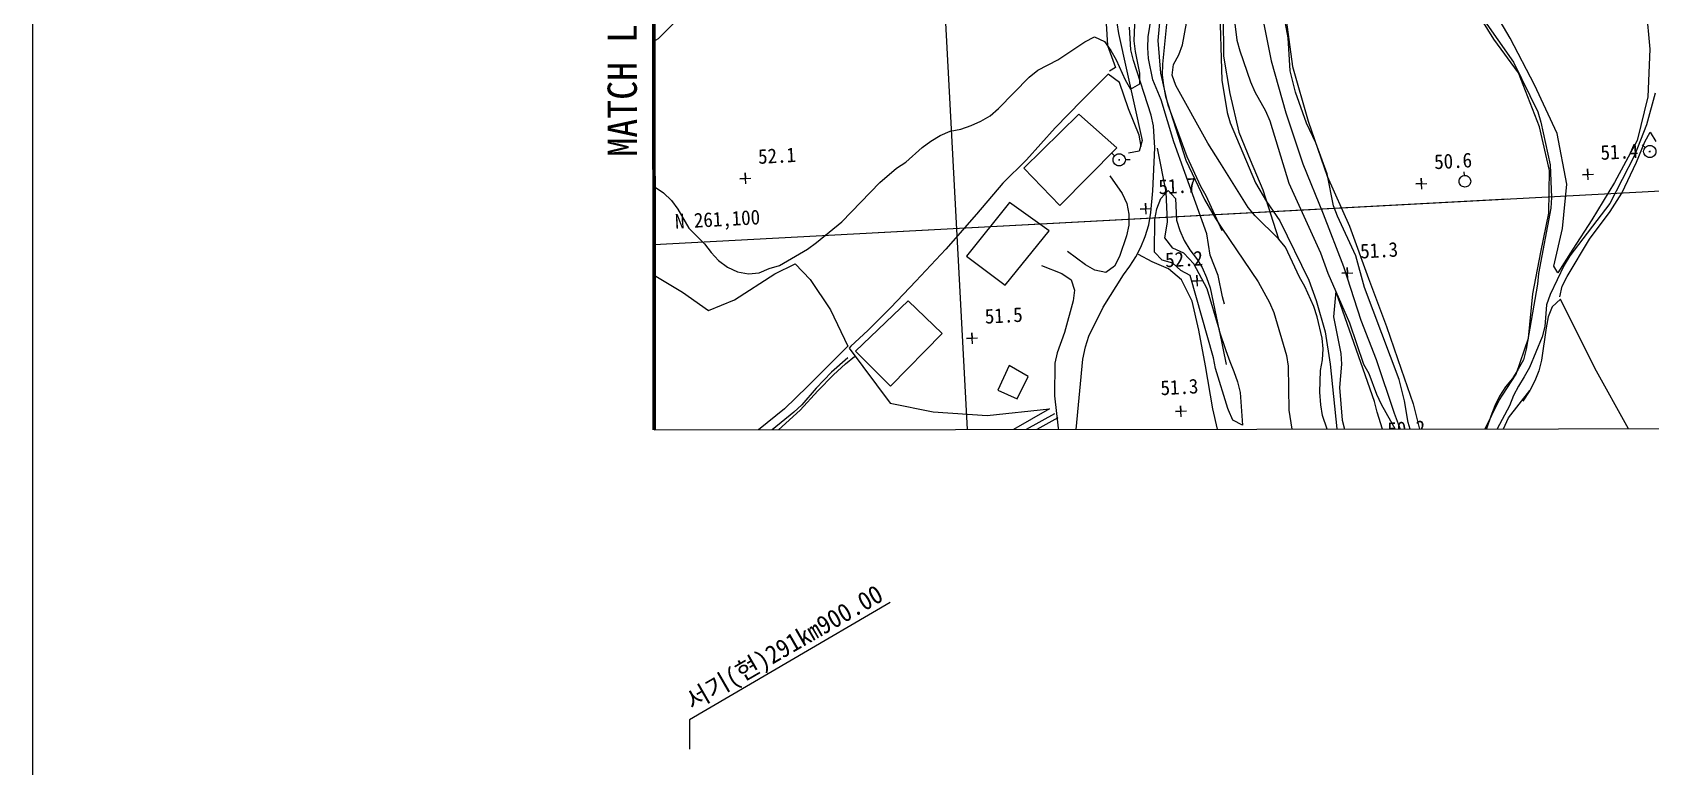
# Model space of a CAD drawing. Header units: millimetres. Extents: x 7782 to 8578, y 1103 to 1810.
# Drawn here: x 7781.9 to 8003, y 1362.5 to 1462.7 of the extents above; entities that cross this region are included whole.
import ezdxf
from ezdxf.enums import TextEntityAlignment as Align
from ezdxf.xclip import XClip

# ---------------------------------------------------------------- set-up
doc = ezdxf.new("R2010")
doc.units = ezdxf.units.MM
doc.header["$LTSCALE"] = 10
doc.header["$MEASUREMENT"] = 0
doc.header["$XCLIPFRAME"] = 2
doc.linetypes.add('A-CENTR01', pattern=[2, 1.25, -0.25, 0.25, -0.25])
for name, color, linetype in [('TN-MACL', 6, 'A-CENTR01'), ('TZ-BASE', 253, 'Continuous'), ('TZ-LEAL', 1, 'Continuous'), ('TZ-LEAT', 3, 'Continuous')]:
    doc.layers.add(name, color=color, linetype=linetype)
doc.layers.add('TX-PAPR', color=2, linetype='Continuous', plot=False)
doc.styles.add('GHS', font='GulimChe.ttf')
doc.styles.add('GUL', font='GulimChe.ttf')
doc.styles.add('굴림체', font='GulimChe.ttf')

# ---------------------------------------------------------------- blocks, each defined once
blk = doc.blocks.new('JD-FHF5FSSG3AFD3')
at = {"layer": 'TZ-BASE'}
for p, q in [((31.43, 138.71), (50.09, -211.15)), ((31.43, 138.71), (50.09, -211.15)), ((71.32, -7.33, -22.11), (69.49, -25.05, -22.11)), ((700.03, -12.39), (30.65, -48.08)), ((67.55, -21.34, -21.11), (68.74, -13.94, -21.11)), ((65.66, -21.89, -20.11), (65.81, -17.47, -20.11)), ((68.94, -21.83, -22.11), (69.34, -17.4, -22.11)), ((77.31, -16.7, -22.11), (77.6, -27.24, -22.11)), ((79.1, -17.38, -21.11), (79.68, -21.78, -21.11)), ((82.87, -17.07, -19.32), (84.34, -24.58, -19.32)), ((114.76, -21.64, -21.01), (111.71, -16.73, -21.01)), ((117.01, -21.52, -20.27), (113.95, -16.27, -20.27)), ((135.58, -17.54, -20.27), (136.1, -23.02, -20.27)), ((0.64, -21.56, -20.1), (4.11, -18.07, -20.1)), ((61.8, -19.51, -20.1), (61.99, -22.49, -20.1)), ((63.27, -19.41, -16.11), (63.51, -20.88, -16.11)), ((72.25, -22.41, -23.11), (72.79, -19.45, -23.11)), ((77.81, -18.41, -22.7), (77.84, -23.95, -22.7)), ((86.69, -21.46, -21.11), (86.11, -18.53, -21.11)), ((86.28, -17.99, -21.01), (87.26, -25.37, -21.01)), ((113.19, -18.7, -21.11), (117.46, -24.79, -21.11)), ((0.02, -20.73, -31.94), (0.04, -20.71, -31.94)), ((0.02, -21.95, -32.63), (0.04, -21.94, -32.63)), ((0.02, -21.95, -32.63), (0.04, -21.94, -32.63)), ((0.04, -21.93, -20.1), (0.64, -21.56, -20.1)), ((55.19, -24.48, -20.11), (58.89, -22.01, -20.11)), ((58.89, -22.01, -20.11), (60.24, -21.32, -20.11)), ((60.24, -21.32, -20.11), (61.59, -21.97, -20.11)), ((61.59, -21.97, -20.11), (62.46, -23.17, -20.11)), ((63.51, -20.88, -16.11), (66.73, -35.49, -16.11)), ((65.2, -23.08, -20.11), (65.01, -19.99, -20.11)), ((65.8, -23.35, -20.11), (65.66, -21.89, -20.11)), ((67.5, -22.81, -21.11), (67.55, -21.34, -21.11)), ((69.28, -26.28, -22.11), (68.94, -21.83, -22.11)), ((79.68, -21.78, -21.11), (80.07, -23.24, -21.11)), ((86.93, -25.97, -21.11), (86.69, -21.46, -21.11)), ((118.15, -26.24, -21.01), (114.76, -21.64, -21.01)), ((120.31, -27.89, -20.27), (117.01, -21.52, -20.27)), ((61.99, -22.49, -20.1), (63.07, -25.5, -20.1)), ((62.46, -23.17, -20.11), (63.19, -24.47, -20.11)), ((65.54, -24.54, -20.11), (65.2, -23.08, -20.11)), ((66.43, -26.28, -20.11), (65.8, -23.35, -20.11)), ((67.6, -24.28, -21.11), (67.5, -22.81, -21.11)), ((68.18, -27.2, -21.11), (67.6, -24.28, -21.11)), ((71.01, -25.1, -23.11), (71.75, -23.8, -23.11)), ((71.75, -23.8, -23.11), (72.25, -22.41, -23.11)), ((77.84, -23.95, -22.7), (78.69, -29.07, -22.7)), ((80.07, -23.24, -21.11), (81.53, -27.46, -21.11)), ((136.1, -23.02, -20.27), (135.81, -29.5, -20.27)), ((51.29, -26.81, -20.11), (52.49, -25.89, -20.11)), ((52.49, -25.89, -20.11), (55.19, -24.48, -20.11)), ((62.07, -26.42, -20.08), (58.51, -30.02, -20.08)), ((63.63, -27.55, -20.08), (62.07, -26.42, -20.08)), ((63.07, -25.5, -20.1), (62.25, -26.02, -20.1)), ((63.19, -24.47, -20.11), (64.4, -27.18, -20.11)), ((67.94, -32.02, -20.11), (65.54, -24.54, -20.11)), ((66.43, -27.75, -20.11), (66.43, -26.28, -20.11)), ((70.3, -30.67, -22.11), (69.28, -26.28, -22.11)), ((69.49, -25.05, -22.11), (69.48, -26.52, -22.11)), ((69.48, -26.52, -22.11), (69.63, -27.99, -22.11)), ((70.81, -26.58, -23.11), (71.01, -25.1, -23.11)), ((84.34, -24.58, -19.32), (86.38, -31.72, -19.32)), ((87.66, -28.89, -21.11), (86.93, -25.97, -21.11)), ((87.26, -25.37, -21.01), (89.41, -32.85, -21.01)), ((117.46, -24.79, -21.11), (120.77, -31.55, -21.11)), ((121.03, -33.61, -21.01), (118.15, -26.24, -21.01)), ((47.11, -31.12, -20.11), (51.29, -26.81, -20.11)), ((64.87, -31.14, -20.08), (63.63, -27.55, -20.08)), ((64.4, -27.18, -20.11), (65.13, -28.48, -20.11)), ((65.13, -28.48, -20.11), (66.43, -27.75, -20.11)), ((69.35, -29.91, -21.11), (68.18, -27.2, -21.11)), ((69.63, -27.99, -22.11), (69.92, -29.45, -22.11)), ((71.35, -27.98, -23.11), (70.81, -26.58, -23.11)), ((75.72, -35.84, -23.11), (71.35, -27.98, -23.11)), ((77.6, -27.24, -22.11), (78.33, -31.64, -22.11)), ((81.53, -27.46, -21.11), (82.12, -28.82, -21.11)), ((123.41, -34.51, -20.27), (120.31, -27.89, -20.27)), ((58.51, -30.02, -20.08), (54.85, -33.76, -20.08)), ((71.05, -35.65, -21.11), (69.35, -29.91, -21.11)), ((69.92, -29.45, -22.11), (72.7, -38.15, -22.11)), ((72.88, -37.7, -22.11), (70.3, -30.67, -22.11)), ((78.69, -29.07, -22.7), (79.94, -34.33, -22.7)), ((82.12, -28.82, -21.11), (83.57, -31.42, -21.11)), ((89.17, -33.11, -21.11), (87.66, -28.89, -21.11)), ((135.81, -29.5, -20.27), (134.34, -35.49, -20.27)), ((136.83, -29.03, -20.11), (135.64, -33.33, -20.11)), ((43.36, -33.44, -20.11), (44.71, -32.86, -20.11)), ((44.71, -32.86, -20.11), (45.96, -32.09, -20.11)), ((45.96, -32.09, -20.11), (47.11, -31.12, -20.11)), ((58.08, -31.89, -18.16), (50.56, -39.25, -18.16)), ((63.28, -36.49, -18.16), (58.08, -31.89, -18.16)), ((66.31, -34.77, -20.08), (64.87, -31.14, -20.08)), ((68.28, -33.48, -20.11), (67.94, -32.02, -20.11)), ((78.33, -31.64, -22.11), (78.77, -33.05, -22.11)), ((78.77, -33.05, -22.11), (82.22, -41.28, -22.11)), ((83.57, -31.42, -21.11), (84.16, -32.78, -21.11)), ((84.16, -32.78, -21.11), (86.79, -41.33, -21.11)), ((86.38, -31.72, -19.32), (88.66, -38.67, -19.32)), ((90.44, -35.81, -21.11), (89.17, -33.11, -21.11)), ((89.41, -32.85, -21.01), (92, -40.33, -21.01)), ((120.77, -31.55, -21.11), (121.21, -32.96, -21.11)), ((121.21, -32.96, -21.11), (122.47, -38.81, -21.11)), ((37.88, -35.58, -20.11), (39.13, -34.81, -20.11)), ((39.13, -34.81, -20.11), (40.49, -34.22, -20.11)), ((40.49, -34.22, -20.11), (41.95, -33.93, -20.11)), ((41.95, -33.93, -20.11), (43.36, -33.44, -20.11)), ((54.85, -33.76, -20.08), (50.92, -38.11, -20.08)), ((66.61, -36.28, -20.08), (66.31, -34.77, -20.08)), ((68.48, -36.47, -20.11), (68.28, -33.48, -20.11)), ((79.94, -34.33, -22.7), (81.48, -38.11, -22.7)), ((122.4, -39.6, -21.01), (121.03, -33.61, -21.01)), ((124.77, -41.44, -20.27), (123.41, -34.51, -20.27)), ((135.64, -33.33, -20.11), (134.01, -37.51, -20.11)), ((135.42, -35.65, -19.11), (136.12, -34.35, -19.11)), ((136.12, -34.35, -19.11), (136.89, -35.6, -19.11)), ((34.44, -38.44, -20.11), (36.68, -36.45, -20.11)), ((36.68, -36.45, -20.11), (37.88, -35.58, -20.11)), ((55.48, -44.34, -18.16), (63.28, -36.49, -18.16)), ((62.57, -37.2, -19.76), (62.97, -37.57, -19.76)), ((66.33, -36.93, -16.11), (64.87, -37.22, -16.11)), ((66.73, -35.49, -16.11), (66.33, -36.93, -16.11)), ((68.18, -42.36, -20.11), (68.48, -36.47, -20.11)), ((70, -42.5, -21.79), (68.82, -36.55, -21.79)), ((75.58, -48.21, -21.11), (71.05, -35.65, -21.11)), ((77.34, -38.45, -23.11), (75.72, -35.84, -23.11)), ((91.99, -40.03, -21.11), (90.44, -35.81, -21.11)), ((134.01, -37.51, -20.11), (130.64, -44.09, -20.11)), ((134.34, -35.49, -20.27), (131.28, -41.23, -20.27)), ((134.28, -38.43, -19.11), (135.42, -35.65, -19.11)), ((135.05, -36.06, -19.41), (135.45, -36.43, -19.41)), ((135.96, -36.98, -19.41), (136.17, -37, -19.41)), ((136.07, -36.91, -19.41), (136.08, -37.07, -19.41)), ((30.9, -41.2, -20.11), (33.19, -39.26, -20.11)), ((33.19, -39.26, -20.11), (34.44, -38.44, -20.11)), ((50.92, -38.11, -20.08), (47.68, -41.3, -20.08)), ((50.56, -39.25, -18.16), (55.48, -44.34, -18.16)), ((63.48, -38.13, -19.76), (63.69, -38.14, -19.76)), ((63.59, -38.05, -19.76), (63.6, -38.21, -19.76)), ((64.43, -38.08, -19.76), (65.11, -38.06, -19.76)), ((72.7, -38.15, -22.11), (75.23, -43.56, -22.11)), ((74.73, -41.76, -22.11), (72.88, -37.7, -22.11)), ((81.2, -44.65, -23.11), (77.34, -38.45, -23.11)), ((81.48, -38.11, -22.7), (83.23, -42.23, -22.7)), ((88.66, -38.67, -19.32), (91.48, -45.49, -19.32)), ((110.78, -40.28, -21.01), (110.73, -39.76, -21.01)), ((122.29, -45.39, -21.01), (122.4, -39.6, -21.01)), ((122.47, -38.81, -21.11), (122.66, -43.27, -21.11)), ((127.66, -40.87, -20.74), (127.58, -39.37, -20.74)), ((127.58, -39.37, -20.74), (127.62, -40.12, -20.74)), ((132.26, -42.67, -19.11), (134.28, -38.43, -19.11)), ((0.05, -41.77, -32.64), (0.07, -41.78, -32.64)), ((0.07, -41.78, -20.11), (1.36, -42.64, -20.11)), ((11.78, -40.7, -20.03), (13.28, -40.62, -20.03)), ((12.53, -40.66, -20.03), (11.78, -40.7, -20.03)), ((12.57, -41.41, -20.03), (12.49, -39.91, -20.03)), ((12.49, -39.91, -20.03), (12.53, -40.66, -20.03)), ((25.72, -46.57, -20.11), (30.9, -41.2, -20.11)), ((47.68, -41.3, -20.08), (44.09, -45.54, -20.08)), ((62.32, -40.29, -16.11), (64.02, -42.74, -16.11)), ((75.46, -43.06, -22.11), (74.73, -41.76, -22.11)), ((82.22, -41.28, -22.11), (83.73, -43.83, -22.11)), ((86.79, -41.33, -21.11), (91.11, -50.8, -21.11)), ((92.87, -44.42, -21.11), (91.99, -40.03, -21.11)), ((92, -40.33, -21.01), (95.07, -47.19, -21.01)), ((104.14, -41.42, -21.48), (105.64, -41.34, -21.48)), ((104.89, -41.38, -21.48), (104.14, -41.42, -21.48)), ((104.93, -42.13, -21.48), (104.85, -40.64, -21.48)), ((104.85, -40.64, -21.48), (104.89, -41.38, -21.48)), ((124.17, -47.49, -20.27), (124.77, -41.44, -20.27)), ((126.87, -40.16, -20.74), (128.37, -40.08, -20.74)), ((127.62, -40.12, -20.74), (126.87, -40.16, -20.74)), ((131.28, -41.23, -20.27), (128.16, -46.33, -20.27)), ((116.7, -43.49), (0.07, -49.71)), ((1.36, -42.64, -20.11), (2.42, -43.68, -20.11)), ((2.42, -43.68, -20.11), (3.3, -44.88, -20.11)), ((48.6, -43.97, -18.16), (42.75, -51.27, -18.16)), ((54.02, -47.82, -18.16), (48.6, -43.97, -18.16)), ((64.02, -42.74, -16.11), (64.65, -44.1, -16.11)), ((64.65, -44.1, -16.11), (64.89, -45.56, -16.11)), ((67.26, -45.55, -20.4), (67.18, -44.05, -20.4)), ((67.18, -44.05, -20.4), (67.22, -44.8, -20.4)), ((67.93, -45.32, -20.11), (68.18, -42.36, -20.11)), ((68.74, -44.8, -20.11), (69.29, -43.41, -20.11)), ((69.29, -43.41, -20.11), (70.28, -42.3, -20.11)), ((70.18, -46.62, -21.79), (70, -42.5, -21.79)), ((70.28, -42.3, -20.11), (71.3, -43.39, -20.11)), ((71.3, -43.39, -20.11), (71.44, -46.38, -20.11)), ((75.23, -43.56, -22.11), (76.73, -46.11, -22.11)), ((77.65, -47.81, -22.11), (75.46, -43.06, -22.11)), ((83.23, -42.23, -22.7), (85.36, -48.93, -22.7)), ((83.73, -43.83, -22.11), (85.53, -46.47, -22.11)), ((122.66, -43.27, -21.11), (122.57, -44.74, -21.11)), ((130.64, -44.09, -20.11), (125.18, -51.23, -20.11)), ((130.67, -45.17, -19.11), (132.26, -42.67, -19.11)), ((3.3, -44.88, -20.11), (4.8, -47.43, -20.11)), ((44.09, -45.54, -20.08), (39.92, -50.33, -20.08)), ((64.89, -45.56, -16.11), (64.89, -47.03, -16.11)), ((66.47, -44.84, -20.4), (67.97, -44.76, -20.4)), ((67.22, -44.8, -20.4), (66.47, -44.84, -20.4)), ((67.64, -46.99, -20.11), (67.93, -45.32, -20.11)), ((68.44, -50.75, -20.11), (68.45, -46.28, -20.11)), ((68.45, -46.28, -20.11), (68.74, -44.8, -20.11)), ((71.44, -46.38, -20.11), (71.88, -47.79, -20.11)), ((76.73, -46.11, -22.11), (77.63, -47.44, -22.11)), ((82.17, -45.79, -23.11), (81.2, -44.65, -23.11)), ((85.36, -48.93, -23.11), (82.17, -45.79, -23.11)), ((91.48, -45.49, -19.32), (94.26, -52.67, -19.32)), ((93.41, -45.82, -21.11), (92.87, -44.42, -21.11)), ((95.94, -51.24, -21.11), (93.41, -45.82, -21.11)), ((122.57, -44.74, -21.11), (120.89, -53.63, -21.11)), ((121.19, -50.72, -21.01), (122.29, -45.39, -21.01)), ((128.16, -46.33, -20.27), (125.59, -50.34, -20.27)), ((127.85, -48.94, -19.11), (130.67, -45.17, -19.11)), ((4.8, -47.43, -20.11), (6.93, -49.57, -20.11)), ((22.23, -49.43, -20.11), (25.72, -46.57, -20.11)), ((48.03, -55.23, -18.16), (54.02, -47.82, -18.16)), ((64.59, -48.51, -16.11), (63.65, -51.34, -16.11)), ((64.89, -47.03, -16.11), (64.59, -48.51, -16.11)), ((66.56, -50.07, -20.11), (67.15, -48.58, -20.11)), ((67.15, -48.58, -20.11), (67.64, -46.99, -20.11)), ((69.85, -48.79, -21.79), (70.18, -46.62, -21.79)), ((71.88, -47.79, -20.11), (72.46, -49.14, -20.11)), ((76.01, -51.14, -21.11), (75.58, -48.21, -21.11)), ((77.63, -47.44, -22.11), (82.6, -54.76, -22.11)), ((85.53, -46.47, -22.11), (89.51, -54.54, -22.11)), ((95.07, -47.19, -21.01), (97.65, -54.32, -21.01)), ((122.96, -52.63, -20.27), (124.17, -47.49, -20.27)), ((0.07, -49.71), (0.05, -49.71)), ((6.93, -49.57, -20.11), (7.85, -50.77, -20.11)), ((7.85, -50.77, -20.11), (8.87, -51.87, -20.11)), ((17.18, -52.53, -20.11), (21.03, -50.3, -20.11)), ((21.03, -50.3, -20.11), (22.23, -49.43, -20.11)), ((39.92, -50.33, -20.08), (35.8, -54.69, -20.08)), ((58.98, -52.47, -16.11), (56.52, -50.64, -16.11)), ((65.86, -51.37, -20.11), (66.56, -50.07, -20.11)), ((69.46, -51.84, -20.11), (68.44, -50.75, -20.11)), ((70.93, -50.17, -21.79), (69.85, -48.79, -21.79)), ((72.42, -50.86, -21.79), (70.93, -50.17, -21.79)), ((72.46, -49.14, -20.11), (73.24, -50.4, -20.11)), ((73.24, -50.4, -20.11), (74.16, -51.59, -20.11)), ((86.33, -50.07, -23.11), (85.36, -48.93, -23.11)), ((88.23, -54.14, -23.11), (86.33, -50.07, -23.11)), ((91.11, -50.8, -21.11), (92.09, -53.62, -21.11)), ((120.09, -56.4, -21.01), (121.19, -50.72, -21.01)), ((125.59, -50.34, -20.27), (123.53, -53.54, -20.27)), ((124.78, -54.04, -19.11), (127.85, -48.94, -19.11)), ((8.87, -51.87, -20.11), (10.07, -52.76, -20.11)), ((10.07, -52.76, -20.11), (11.47, -53.4, -20.11)), ((14.42, -53.55, -20.11), (15.77, -52.97, -20.11)), ((15.77, -52.97, -20.11), (17.18, -52.53, -20.11)), ((16.53, -53.68, -20.03), (19.33, -52.32, -20.03)), ((19.33, -52.32, -20.03), (21.36, -54.46, -20.03)), ((42.75, -51.27, -18.16), (48.03, -55.23, -18.16)), ((53, -52.56, -16.11), (55.78, -53.65, -16.11)), ((60.28, -53.21, -16.11), (58.98, -52.47, -16.11)), ((62.96, -52.64, -16.11), (61.76, -53.51, -16.11)), ((63.65, -51.34, -16.11), (62.96, -52.64, -16.11)), ((64.18, -53.83, -20.11), (65.07, -52.62, -20.11)), ((65.07, -52.62, -20.11), (65.86, -51.37, -20.11)), ((68.09, -52.03, -20.4), (66.25, -51.06, -20.4)), ((70.33, -52.99, -20.4), (68.09, -52.03, -20.4)), ((70.9, -52.24, -20.11), (69.46, -51.84, -20.11)), ((72.1, -54.5, -20.4), (70.33, -52.99, -20.4)), ((72.01, -53.23, -20.11), (70.9, -52.24, -20.11)), ((73.79, -52.34, -21.79), (72.42, -50.86, -21.79)), ((75.62, -55.72, -21.79), (73.79, -52.34, -21.79)), ((74.16, -51.59, -20.11), (74.94, -52.84, -20.11)), ((74.94, -52.84, -20.11), (75.52, -54.2, -20.11)), ((77.13, -53.9, -21.11), (76.01, -51.14, -21.11)), ((94.26, -52.67, -19.32), (96.61, -60, -19.32)), ((94.82, -54.33, -20.79), (94.74, -52.83, -20.79)), ((94.74, -52.83, -20.79), (94.78, -53.58, -20.79)), ((97.1, -55.57, -21.11), (95.94, -51.24, -21.11)), ((124.38, -52.49, -20.11), (122.45, -56.52, -20.11)), ((123.53, -53.54, -20.27), (122.96, -52.63, -20.27)), ((125.18, -51.23, -20.11), (124.38, -52.49, -20.11)), ((0.06, -53.86, -32.56), (0.08, -53.87, -32.56)), ((0.08, -53.87, -20.03), (3.95, -56.2, -20.03)), ((11.05, -57.24, -20.03), (16.53, -53.68, -20.03)), ((11.47, -53.4, -20.11), (12.95, -53.7, -20.11)), ((12.95, -53.7, -20.11), (14.42, -53.55, -20.11)), ((21.36, -54.46, -20.03), (24.14, -58.59, -20.03)), ((35.8, -54.69, -20.08), (32.38, -58.28, -20.08)), ((55.78, -53.65, -16.11), (57.03, -54.5, -16.11)), ((57.03, -54.5, -16.11), (57.47, -55.91, -16.11)), ((61.76, -53.51, -16.11), (60.28, -53.21, -16.11)), ((61.42, -58.23, -20.11), (64.18, -53.83, -20.11)), ((73.3, -53.93, -20.11), (72.01, -53.23, -20.11)), ((73.56, -57.4, -20.4), (72.1, -54.5, -20.4)), ((76.46, -65.16, -20.11), (73.3, -53.93, -20.11)), ((73.51, -54.67, -19.93), (75.01, -54.59, -19.93)), ((74.26, -54.63, -19.93), (73.51, -54.67, -19.93)), ((74.3, -55.38, -19.93), (74.22, -53.88, -19.93)), ((74.22, -53.88, -19.93), (74.26, -54.63, -19.93)), ((75.52, -54.2, -20.11), (76.01, -55.61, -20.11)), ((77.71, -56.83, -21.11), (77.13, -53.9, -21.11)), ((82.6, -54.76, -22.11), (84.12, -57.6, -22.11)), ((88.95, -55.44, -23.11), (88.23, -54.14, -23.11)), ((89.51, -54.54, -22.11), (90.49, -57.35, -22.11)), ((92.09, -53.62, -21.11), (95.05, -60.39, -21.11)), ((94.03, -53.62, -20.79), (95.53, -53.54, -20.79)), ((94.78, -53.58, -20.79), (94.03, -53.62, -20.79)), ((97.65, -54.32, -21.01), (100.12, -60.87, -21.01)), ((120.74, -55.11, -21.11), (119.21, -63.99, -21.11)), ((120.89, -53.63, -21.11), (120.74, -55.11, -21.11)), ((124.13, -55.39, -19.11), (124.78, -54.04, -19.11)), ((3.95, -56.2, -20.03), (7.47, -58.68, -20.03)), ((7.47, -58.68, -20.03), (11.05, -57.24, -20.03)), ((34.75, -57.37, -18.12), (27.57, -64.27, -18.12)), ((39.41, -61.83, -18.12), (34.75, -57.37, -18.12)), ((57.32, -57.38, -16.11), (56.14, -61.69, -16.11)), ((57.47, -55.91, -16.11), (57.32, -57.38, -16.11)), ((74.48, -61.4, -20.4), (73.56, -57.4, -20.4)), ((77.32, -61.4, -21.79), (75.62, -55.72, -21.79)), ((76.01, -55.61, -20.11), (77.27, -61.45, -20.11)), ((77.97, -57.84, -21.11), (77.71, -56.83, -21.11)), ((90.17, -58.15, -23.11), (88.95, -55.44, -23.11)), ((90.49, -57.35, -22.11), (91.75, -61.63, -22.11)), ((93.19, -56.04, -21.11), (92.87, -59.58, -21.11)), ((98.48, -71.13, -21.11), (93.19, -56.04, -21.11)), ((101.82, -68.12, -21.11), (97.1, -55.57, -21.11)), ((119.5, -62.46, -21.01), (120.09, -56.4, -21.01)), ((122.45, -56.52, -20.11), (121.96, -57.91, -20.11)), ((123.89, -57.16, -20.11), (122.75, -58.18, -20.11)), ((123.79, -56.82, -19.11), (124.13, -55.39, -19.11)), ((128.56, -66.58, -20.11), (123.89, -57.16, -20.11)), ((24.14, -58.59, -20.03), (26.51, -63.57, -20.03)), ((32.38, -58.28, -20.08), (29.24, -61.42, -20.08)), ((59.44, -62.22, -20.11), (61.42, -58.23, -20.11)), ((84.12, -57.6, -22.11), (84.7, -58.96, -22.11)), ((84.7, -58.96, -22.11), (86.46, -64.84, -22.11)), ((90.66, -59.55, -23.11), (90.17, -58.15, -23.11)), ((91.34, -62.47, -23.11), (90.66, -59.55, -23.11)), ((92.87, -59.58, -21.11), (93.86, -64.55, -21.11)), ((121.96, -57.91, -20.11), (121.76, -60.86, -20.11)), ((122.21, -59.57, -20.11), (121.91, -61.05, -20.11)), ((122.75, -58.18, -20.11), (122.21, -59.57, -20.11)), ((29.24, -61.42, -20.08), (26.95, -63.55, -20.08)), ((32.33, -69.02, -18.12), (39.41, -61.83, -18.12)), ((43.54, -63.23, -20.57), (43.46, -61.74, -20.57)), ((43.46, -61.74, -20.57), (43.5, -62.49, -20.57)), ((56.14, -61.69, -16.11), (55.14, -64.47, -16.11)), ((75.37, -66.27, -20.4), (74.48, -61.4, -20.4)), ((77.27, -61.45, -20.11), (78.17, -64.14, -20.11)), ((78.24, -66.08, -21.79), (77.32, -61.4, -21.79)), ((91.75, -61.63, -22.11), (92.43, -66.02, -22.11)), ((95.05, -60.39, -21.11), (96.95, -66.02, -21.11)), ((96.61, -60, -19.32), (98.69, -65.38, -19.32)), ((100.12, -60.87, -21.01), (102.12, -66.69, -21.01)), ((121.91, -61.05, -20.11), (121.31, -65.49, -20.11)), ((121.76, -60.86, -20.11), (121.36, -62.3, -20.11)), ((26.51, -63.57, -20.1), (21, -69.09, -20.1)), ((26.95, -63.55, -20.08), (26.72, -63.86, -20.08)), ((26.72, -63.86, -20.08), (32.3, -71.33, -20.08)), ((42.75, -62.53, -20.57), (44.25, -62.45, -20.57)), ((43.5, -62.49, -20.57), (42.75, -62.53, -20.57)), ((58.61, -65.34, -20.11), (59, -63.66, -20.11)), ((59, -63.66, -20.11), (59.44, -62.22, -20.11)), ((91.44, -63.94, -23.11), (91.34, -62.47, -23.11)), ((91.38, -65.42, -23.11), (91.44, -63.94, -23.11)), ((117.84, -67.37, -21.01), (119.5, -62.46, -21.01)), ((119.21, -63.99, -21.11), (118.81, -65.42, -21.11)), ((121.36, -62.3, -20.11), (119.63, -66.47, -20.11)), ((26.51, -65.14, -20.11), (24.27, -67.12, -20.11)), ((24.58, -67.46, -20.08), (26.2, -65.98, -20.08)), ((26.2, -65.98, -20.08), (27.44, -64.96, -20.08)), ((27.57, -64.27, -18.12), (32.33, -69.02, -18.12)), ((48.58, -66.2, -18.04), (47.02, -69.58, -18.04)), ((51.18, -67.73, -18.04), (48.58, -66.2, -18.04)), ((54.8, -65.9, -16.11), (54.75, -70.37, -16.11)), ((55.14, -64.47, -16.11), (54.8, -65.9, -16.11)), ((57.03, -81.92, -20.11), (58.61, -65.34, -20.11)), ((76.39, -72.13, -20.4), (75.37, -66.27, -20.4)), ((76.75, -66.62, -20.11), (76.46, -65.16, -20.11)), ((78.17, -64.14, -20.11), (78.69, -65.68, -20.11)), ((78.69, -65.68, -20.11), (79.27, -67.03, -20.11)), ((86.46, -64.84, -22.11), (86.7, -66.3, -22.11)), ((86.7, -66.3, -22.11), (86.75, -72.29, -22.11)), ((91.09, -66.9, -23.11), (91.38, -65.42, -23.11)), ((92.43, -66.02, -22.11), (93.31, -74.87, -22.11)), ((93.96, -66.02, -21.11), (93.71, -69.22, -21.11)), ((93.86, -64.55, -21.11), (93.96, -66.02, -21.11)), ((96.95, -66.02, -21.11), (97.68, -67.32, -21.11)), ((98.69, -65.38, -19.32), (101.18, -72.71, -19.32)), ((118.81, -65.42, -21.11), (118.12, -66.72, -21.11)), ((121.31, -65.49, -20.11), (120.92, -66.92, -20.11)), ((24.27, -67.12, -20.11), (22.18, -69.3, -20.11)), ((22.44, -69.68, -20.08), (24.58, -67.46, -20.08)), ((49.66, -70.78, -18.04), (51.18, -67.73, -18.04)), ((78.43, -72.06, -20.11), (76.75, -66.62, -20.11)), ((79.27, -67.03, -20.11), (79.76, -68.44, -20.11)), ((79.76, -68.44, -20.11), (80.1, -69.9, -20.11)), ((90.99, -69.85, -23.11), (91.09, -66.9, -23.11)), ((97.68, -67.32, -21.11), (98.75, -70.14, -21.11)), ((102.56, -71.05, -21.11), (101.82, -68.12, -21.11)), ((102.12, -66.69, -21.01), (103.75, -71.45, -21.01)), ((115.46, -71.02, -21.01), (117.84, -67.37, -21.01)), ((117.32, -67.97, -21.11), (116.38, -69.13, -21.11)), ((118.12, -66.72, -21.11), (117.32, -67.97, -21.11)), ((118.94, -67.77, -20.11), (118.14, -69.02, -20.11)), ((119.63, -66.47, -20.11), (118.94, -67.77, -20.11)), ((120.38, -68.32, -20.11), (119.68, -69.61, -20.11)), ((120.92, -66.92, -20.11), (120.38, -68.32, -20.11)), ((135.12, -78.34, -20.11), (128.56, -66.58, -20.11)), ((21, -69.09, -20.1), (17.86, -72.14, -20.1)), ((20.02, -72.31, -20.08), (22.44, -69.68, -20.08)), ((22.18, -69.3, -20.11), (20.24, -71.57, -20.11)), ((47.02, -69.58, -18.04), (49.66, -70.78, -18.04)), ((54.75, -70.37, -16.11), (55.28, -74.77, -16.11)), ((80.1, -69.9, -20.11), (80.43, -74.35, -20.11)), ((91.14, -71.56, -23.11), (90.99, -69.85, -23.11)), ((93.71, -69.22, -21.11), (94.05, -73.67, -21.11)), ((98.75, -70.14, -21.11), (99.38, -71.49, -21.11)), ((115.54, -70.38, -21.11), (114.89, -71.73, -21.11)), ((116.38, -69.13, -21.11), (115.54, -70.38, -21.11)), ((116.76, -73.34, -19.73), (119.68, -69.61, -19.73)), ((117.45, -70.32, -20.11), (116.9, -71.71, -20.11)), ((118.14, -69.02, -20.11), (117.45, -70.32, -20.11)), ((119.68, -69.61, -20.11), (118.74, -71.07, -20.11)), ((17.86, -72.14, -20.1), (14.03, -75.2, -20.1)), ((19.15, -72.59, -20.11), (14.46, -76.37, -20.11)), ((16.64, -75.37, -20.08), (20.02, -72.31, -20.08)), ((20.24, -71.57, -20.11), (19.15, -72.59, -20.11)), ((32.3, -71.33, -20.08), (38.18, -72.52, -20.08)), ((54.77, -72.82, -21.11), (37.66, -82.15, -21.11)), ((38.18, -72.52, -20.08), (45.56, -73.02, -20.08)), ((54.06, -72.11, -20.08), (42.98, -78.5, -20.08)), ((45.56, -73.02, -20.08), (54.06, -72.11, -20.08)), ((71.28, -72.5, -20.82), (72.78, -72.42, -20.82)), ((72.03, -72.46, -20.82), (71.28, -72.5, -20.82)), ((72.07, -73.21, -20.82), (71.99, -71.71, -20.82)), ((71.99, -71.71, -20.82), (72.03, -72.46, -20.82)), ((77.71, -78.12, -20.4), (76.39, -72.13, -20.4)), ((78.51, -72.31, -20.11), (78.43, -72.06, -20.11)), ((79.14, -73.66, -20.11), (78.51, -72.31, -20.11)), ((86.75, -72.29, -22.11), (88.21, -81.07, -22.11)), ((91.38, -73.02, -23.11), (91.14, -71.56, -23.11)), ((98.83, -72.59, -21.11), (98.48, -71.13, -21.11)), ((101.06, -79.68, -21.11), (98.83, -72.59, -21.11)), ((99.38, -71.49, -21.11), (101.57, -75.39, -21.11)), ((101.18, -72.71, -19.32), (103.55, -79.16, -19.32)), ((103.09, -73.97, -21.11), (102.56, -71.05, -21.11)), ((103.75, -71.45, -21.01), (104.92, -76.07, -21.01)), ((116.9, -71.71, -20.11), (112.74, -79.6, -20.11)), ((112.97, -76.11, -21.01), (115.46, -71.02, -21.01)), ((114.89, -71.73, -21.11), (114.35, -73.12, -21.11)), ((55.23, -73.34, -20.4), (47.28, -77.77, -20.4)), ((55.28, -74.77, -16.11), (55.53, -82.56, -16.11)), ((80.43, -74.35, -20.11), (79.14, -73.66, -20.11)), ((95.52, -85.79, -23.11), (91.38, -73.02, -23.11)), ((93.31, -74.87, -22.11), (93.94, -77.8, -22.11)), ((94.05, -73.67, -21.11), (94.83, -76.59, -21.11)), ((104.79, -79.66, -21.11), (103.09, -73.97, -21.11)), ((114.35, -73.12, -21.11), (112.47, -78.77, -21.11)), ((114.1, -79.31, -19.73), (116.76, -73.34, -19.73))]:
    blk.add_line(p, q, dxfattribs=at)
for centre, radius in [((63.6, -38.12, -19.76), 0.837), ((136.08, -36.98, -19.41), 0.837), ((110.82, -41.05, -21.01), 0.791)]:
    blk.add_circle(centre, radius, dxfattribs=at)
at = {"layer": 'TZ-BASE', "style": 'GUL'}
for s, p in [('52.1', (14.31, -38.68, -22.59)), ('50.6', (106.68, -39.4, -22.59)), ('51.4', (129.4, -38.13, -22.59)), ('51.7', (69.01, -42.82, -22.59)), ('52.2', (69.92, -52.8, -22.59)), ('51.3', (96.57, -51.6, -22.59)), ('51.5', (45.29, -60.5, -22.59)), ('51.3', (69.29, -70.27, -22.59)), ('50.2', (100.29, -75.96, -22.59))]:
    blk.add_text(s, height=2, rotation=3.0521, dxfattribs=at).set_placement(p)
at = {"layer": 'TZ-BASE', "style": 'GHS'}
blk.add_text('N 261,100', height=2, rotation=3.0521, dxfattribs=at).set_placement((14.58, -46.91), align=Align.RIGHT)

msp = doc.modelspace()

# ---------------------------------------------------------------- linework, layer by layer
at = {"layer": 'TN-MACL', "const_width": 0.5}
msp.add_lwpolyline([(7866.85, 1408.45), (7866.69, 1558.45)], dxfattribs=at)
at = {"layer": 'TX-PAPR'}
for points in [[(7781.89, 1103.05), (8577.89, 1103.05), (8577.89, 1619.05), (7781.89, 1619.05)], [(7866.85, 1408.45), (8566.85, 1409.21), (8566.69, 1559.21), (7866.69, 1558.45)]]:
    msp.add_lwpolyline(points, close=True, dxfattribs=at)
at = {"layer": 'TZ-LEAL'}
msp.add_lwpolyline([(7899.07, 1384.9), (7871.68, 1368.87), (7871.68, 1364.87)], dxfattribs=at)

# ---------------------------------------------------------------- block references
at = {"layer": 'TZ-BASE', "linetype": 'Continuous'}
ref = msp.add_blockref('JD-FHF5FSSG3AFD3', (7866.77, 1483.45), dxfattribs=at)
XClip(ref).set_block_clipping_path([(0.0821603095, -74.9999550004), (700.0817466289, -74.2388851682), (699.9174259504, 75.7610248326), (-0.0821603095, 74.9999550004)])

# ---------------------------------------------------------------- texts
at = {"layer": 'TN-MACL', "style": '굴림체'}
msp.add_text('MATCH LINE 서기(현)291km900.00', height=4, rotation=90.0628, dxfattribs=at).set_placement((7864.48, 1445.77))
at = {"layer": 'TZ-LEAT', "style": '굴림체'}
msp.add_text('서기(현)291km900.00', height=2.5, rotation=30, dxfattribs=at).set_placement((7885.18, 1377.66), align=Align.CENTER)

doc.saveas('drawing.dxf')
